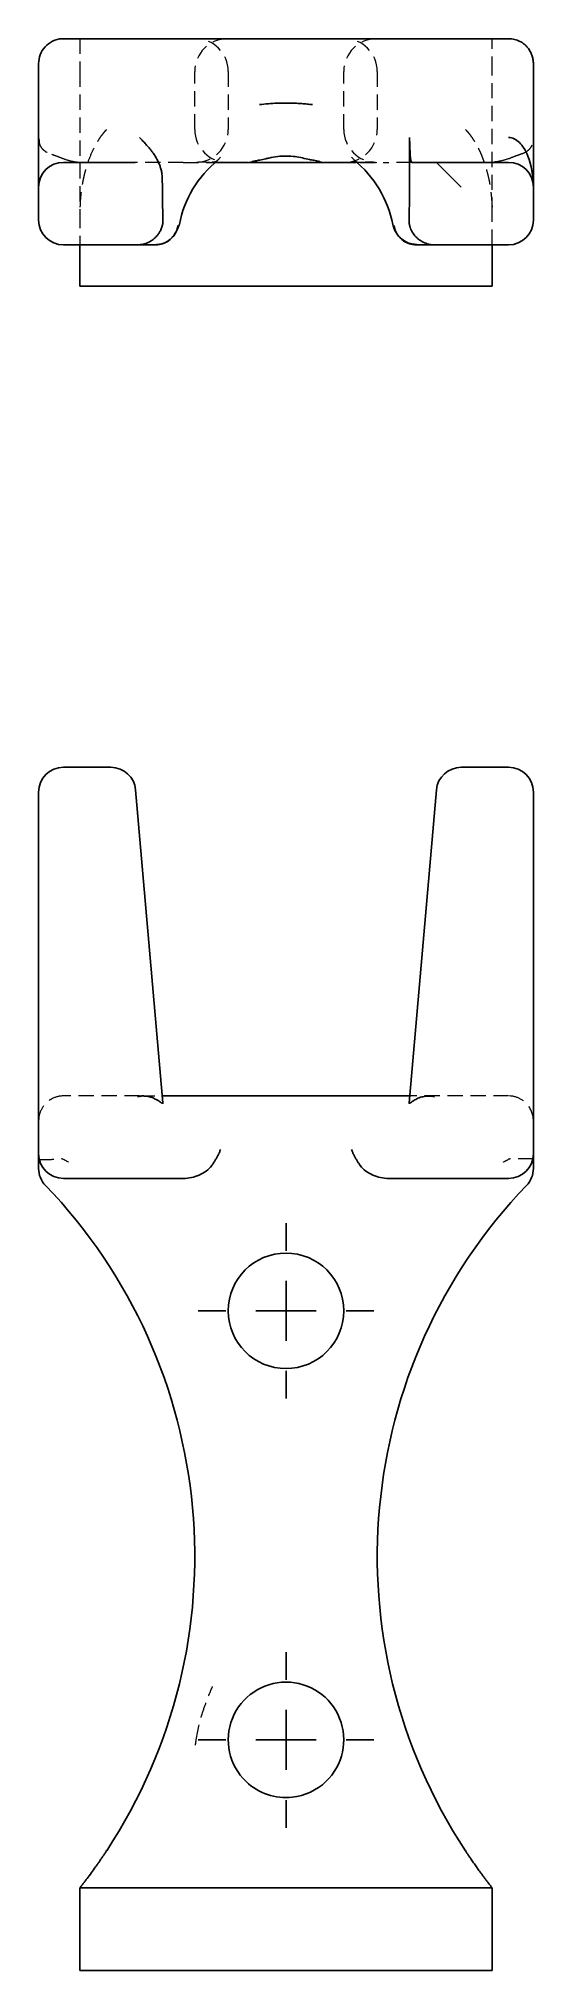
# Model space of a CAD drawing. Header units: millimetres. Extents: x 62 to 233, y 7 to 168.
# Drawn here: x 62.4 to 103.6, y 7 to 167.6 of the extents above.
import ezdxf

# ---------------------------------------------------------------- set-up
doc = ezdxf.new("R2010")
doc.units = ezdxf.units.MM
doc.linetypes.add('HIDDEN', pattern=[1.905, 1.27, -0.635])
doc.layers.add('10', color=7, linetype='Continuous')

# ---------------------------------------------------------------- blocks, each defined once
blk = doc.blocks.new('SW_CENTERMARKSYMBOL_0')
at = {"layer": '10', "color": 0}
for p, q in [((0, 5), (0, 7.3)), ((0, 0), (0, 2.5)), ((-5, 0), (-7.3, 0)), ((0, 0), (-2.5, 0)), ((0, 0), (0, -2.5)), ((0, 0), (2.5, 0)), ((5, 0), (7.3, 0)), ((0, -5), (0, -7.3))]:
    blk.add_line(p, q, dxfattribs=at)
blk = doc.blocks.new('SW_CENTERMARKSYMBOL_1')
at = {"layer": '10', "color": 0}
for p, q in [((0, 5), (0, 7.3)), ((0, 0), (0, 2.5)), ((-5, 0), (-7.3, 0)), ((0, 0), (-2.5, 0)), ((0, 0), (0, -2.5)), ((0, 0), (2.5, 0)), ((5, 0), (7.3, 0)), ((0, -5), (0, -7.3))]:
    blk.add_line(p, q, dxfattribs=at)

msp = doc.modelspace()

# ---------------------------------------------------------------- linework, layer by layer
at = {"color": 7, "linetype": 'Continuous', "lineweight": 25}
for p, q in [((101.08, 167.56), (64.93, 167.56)), ((62.44, 165.5), (62.44, 162.08)), ((103.58, 162.08), (103.58, 165.49)), ((62.44, 162.08), (62.44, 155.22)), ((103.58, 155.22), (103.58, 162.08)), ((93.29, 159.34), (93.29, 156.33)), ((77.57, 157.71), (77.34, 157.47)), ((88.45, 157.71), (88.68, 157.48)), ((68.45, 157.28), (64.5, 157.28)), ((70.48, 157.28), (68.45, 157.28)), ((77.13, 157.28), (77.36, 157.28)), ((79.93, 157.28), (86.08, 157.28)), ((88.82, 157.28), (88.65, 157.28)), ((93.47, 157.28), (95.5, 157.28)), ((101.52, 157.28), (95.5, 157.28)), ((95.52, 157.27), (97.57, 155.22)), ((62.44, 155.22), (62.44, 152.48)), ((103.58, 152.48), (103.58, 155.22)), ((64.5, 150.42), (68.45, 150.42)), ((65.87, 150.42), (65.87, 149.74)), ((65.87, 149.74), (65.87, 146.99)), ((68.45, 150.42), (70.66, 150.42)), ((95.35, 150.42), (97.57, 150.42)), ((97.57, 150.42), (101.52, 150.42)), ((100.15, 149.74), (100.15, 150.42)), ((100.15, 146.99), (100.15, 149.74)), ((65.87, 146.99), (100.15, 146.99)), ((68.45, 107), (64.5, 107)), ((101.52, 107), (97.57, 107)), ((62.44, 104.94), (62.44, 74.88)), ((72.77, 79.11), (70.5, 105.12)), ((95.52, 105.12), (93.24, 79.11)), ((103.58, 74.88), (103.58, 104.94)), ((80.8, 79.68), (72.72, 79.68)), ((93.29, 79.68), (85.22, 79.68)), ((64.5, 72.82), (72.25, 72.82)), ((72.25, 72.82), (74.47, 72.82)), ((91.55, 72.82), (93.76, 72.82)), ((93.76, 72.82), (101.52, 72.82)), ((100.15, 13.86), (65.87, 13.86)), ((65.87, 13.86), (65.87, 11.11)), ((100.15, 11.11), (100.15, 13.86)), ((65.87, 7), (65.87, 11.11)), ((100.15, 7), (100.15, 11.11)), ((100.15, 7), (65.87, 7))]:
    msp.add_line(p, q, dxfattribs=at)
at = {"color": 7, "linetype": 'HIDDEN', "lineweight": 18}
for p, q in [((65.87, 164.82), (65.87, 153.08)), ((75.42, 160.02), (75.42, 164.82)), ((78.21, 164.82), (78.21, 160.02)), ((87.81, 160.02), (87.81, 164.82)), ((90.6, 164.82), (90.6, 160.02)), ((100.15, 153.08), (100.15, 164.82)), ((62.44, 159.34), (62.49, 159.1)), ((74.47, 157.28), (70.48, 157.28)), ((93.47, 157.28), (91.55, 157.28)), ((65.87, 153.08), (65.87, 150.42)), ((100.15, 150.42), (100.15, 153.08)), ((74.13, 152.12), (74.12, 152.12)), ((93.82, 150.5), (93.83, 150.42)), ((70.84, 79.68), (64.5, 79.68)), ((72.72, 79.68), (72.7, 79.68)), ((101.52, 79.68), (93.29, 79.68))]:
    msp.add_line(p, q, dxfattribs=at)
at = {"color": 7, "linetype": 'Continuous', "lineweight": 25}
msp.add_circle((83.01, 61.82), 4.8, dxfattribs=at)
at = {"color": 7, "linetype": 'HIDDEN', "lineweight": 18}
for centre, start, end in [((78.16, 164.82), 90, 180), ((75.47, 164.82), 0, 90), ((90.55, 164.82), 90, 180), ((87.86, 164.82), 0, 90), ((78.16, 160.02), 180, 270), ((75.47, 160.02), 270, 0), ((90.55, 160.02), 180, 270), ((87.86, 160.02), 270, 0)]:
    msp.add_arc(centre, 2.74, start, end, dxfattribs=at)
at = {"color": 7, "linetype": 'Continuous', "lineweight": 25}
for centre, radius, start, end in [((83.01, 150.42), 9.03, 128.8294, 169.1722), ((83.01, 150.42), 9.03, 10.8278, 51.1986), ((64.5, 155.22), 2.06, 90, 180), ((101.52, 155.22), 2.06, 0, 90), ((64.5, 152.48), 2.06, 180, 270), ((101.52, 152.48), 2.06, 270, 0), ((64.5, 104.94), 2.06, 90, 180), ((68.45, 104.94), 2.06, 5, 90), ((97.57, 104.94), 2.06, 90, 175), ((101.52, 104.94), 2.06, 0, 90), ((64.5, 74.88), 2.06, 180, 270), ((101.52, 74.88), 2.06, 270, 0), ((30.9, 41.41), 44.52, 326.6696, 43.8325), ((135.12, 41.41), 44.52, 136.1675, 213.3304), ((83.01, 26.16), 4.8, 313.7299, 226.2701)]:
    msp.add_arc(centre, radius, start, end, dxfattribs=at)
for centre, start_param, end_param in [((93.47, 159.34), 1.570796, 3.141593), ((95.5, 155.22), 6.195919, 6.283185)]:
    msp.add_ellipse(centre, major_axis=(0, 2.06), ratio=0.087489, start_param=start_param, end_param=end_param, dxfattribs=at)
for points, knots in [([(62.44, 165.49), (62.44, 165.98), (62.63, 166.49), (63.15, 167.07), (63.36, 167.23), (63.85, 167.47), (64.12, 167.54), (64.39, 167.56)], [0, 0, 0, 0, 0.5, 0.5, 0.75, 0.75, 1, 1, 1, 1]), ([(101.08, 167.56), (101.09, 167.56), (101.09, 167.56), (101.24, 167.56), (101.38, 167.56), (101.52, 167.56)], [-0.00110425, -0.00110425, -0.00110425, -0.00110425, 0, 0, 0.03477675, 0.03477675, 0.03477675, 0.03477675]), ([(103.58, 165.49), (103.58, 165.54), (103.57, 165.64), (103.56, 165.79), (103.53, 165.94), (103.49, 166.1), (103.43, 166.26), (103.36, 166.42), (103.27, 166.58), (103.16, 166.74), (103.04, 166.89), (102.89, 167.04), (102.73, 167.17), (102.54, 167.29), (102.34, 167.39), (102.12, 167.47), (101.89, 167.53), (101.72, 167.55), (101.64, 167.55)], [0, 0, 0, 0, 0.0456055, 0.0934612, 0.1435676, 0.1959251, 0.2505339, 0.3073943, 0.3665066, 0.4278711, 0.4914886, 0.5573598, 0.6254859, 0.6958684, 0.768509, 0.8434096, 0.9205725, 1, 1, 1, 1]), ([(85.22, 162.08), (85.07, 162.09), (84.77, 162.13), (84.33, 162.16), (83.89, 162.19), (83.45, 162.2), (82.91, 162.21), (82.27, 162.2), (81.54, 162.16), (81.05, 162.1), (80.8, 162.08)], [0, 0, 0, 0, 0.100158, 0.200166, 0.300095, 0.400018, 0.50001, 0.666614, 0.833164, 1, 1, 1, 1]), ([(70.84, 159.34), (70.93, 159.24), (71.11, 159.06), (71.36, 158.79), (71.58, 158.54), (71.77, 158.31), (71.96, 158.06), (72.14, 157.79), (72.31, 157.49), (72.45, 157.19), (72.56, 156.89), (72.65, 156.59), (72.68, 156.39), (72.7, 156.29)], [0, 0, 0, 0, 0.108903, 0.209228, 0.301047, 0.384457, 0.459586, 0.558164, 0.652618, 0.743444, 0.831196, 0.916491, 1, 1, 1, 1]), ([(103.58, 155.22), (103.58, 156.14), (103.31, 157.68), (102.44, 159.05), (101.83, 159.34), (101.52, 159.34)], [-1.570796, -1.570796, -1.570796, -1.570796, -0.897598, -0.448799, 0, 0, 0, 0]), ([(80.19, 157.34), (80.28, 157.36), (80.49, 157.4), (80.79, 157.46), (81.07, 157.52), (81.33, 157.58), (81.73, 157.67), (82.32, 157.78), (83.05, 157.82), (83.75, 157.77), (84.39, 157.65), (84.88, 157.53), (85.27, 157.46), (85.57, 157.39), (85.73, 157.36), (85.83, 157.34)], [0, 0, 0, 0, 0.050904, 0.112752, 0.157793, 0.202498, 0.251176, 0.379627, 0.510787, 0.628388, 0.737361, 0.845086, 0.908065, 0.94823, 1, 1, 1, 1]), ([(72.72, 155.89), (72.73, 155.31), (72.73, 154.74), (72.75, 153.61), (72.76, 153.04), (72.77, 152.48)], [0, 0, 0, 0, 0.5, 0.5, 1, 1, 1, 1]), ([(77.36, 157.28), (77.72, 157.28), (78.1, 157.28), (78.92, 157.28), (79.36, 157.28), (79.86, 157.28)], [0, 0, 0, 0, 0.5, 0.5, 1, 1, 1, 1]), ([(86.15, 157.28), (86.66, 157.28), (87.1, 157.28), (87.92, 157.28), (88.29, 157.28), (88.65, 157.28)], [0, 0, 0, 0, 0.5, 0.5, 1, 1, 1, 1]), ([(93.29, 156.33), (93.29, 155.68), (93.29, 155.03), (93.27, 153.75), (93.25, 153.12), (93.24, 152.48)], [0, 0, 0, 0, 0.5, 0.5, 1, 1, 1, 1]), ([(70.66, 150.42), (70.7, 150.42), (70.79, 150.42), (70.91, 150.44), (71.03, 150.45), (71.16, 150.48), (71.29, 150.52), (71.42, 150.56), (71.55, 150.62), (71.67, 150.68), (71.81, 150.76), (71.97, 150.88), (72.18, 151.05), (72.37, 151.27), (72.51, 151.49), (72.6, 151.67), (72.67, 151.82), (72.71, 151.95), (72.73, 152.05), (72.74, 152.1), (72.75, 152.12)], [0, 0, 0, 0, 0.0412084, 0.082984, 0.1254885, 0.1688755, 0.2132895, 0.2588652, 0.3057273, 0.3539905, 0.4037598, 0.4724493, 0.5571607, 0.6894265, 0.782917, 0.8376369, 0.8969559, 0.9520781, 0.976255, 1, 1, 1, 1]), ([(74.02, 152.02), (73.98, 151.77), (73.79, 151.28), (73.18, 150.62), (72.56, 150.42), (72.19, 150.42)], [0, 0, 0, 0, 0.285714, 0.571429, 1, 1, 1, 1]), ([(73.51, 151.02), (73.52, 151.04), (73.72, 151.17), (73.89, 151.5), (74.06, 151.87), (74.11, 152.04), (74.13, 152.12)], [0, 0, 0, 0, 0.041533, 0.551129, 0.784577, 1, 1, 1, 1]), ([(91.88, 152.12), (91.92, 151.98), (92.02, 151.65), (92.28, 151.25), (92.61, 150.91), (92.95, 150.68), (93.36, 150.51), (93.66, 150.48), (93.82, 150.46)], [0, 0, 0, 0, 0.163471, 0.385732, 0.520047, 0.667661, 0.827872, 1, 1, 1, 1]), ([(93.83, 150.42), (93.45, 150.42), (92.84, 150.62), (92.22, 151.28), (92.04, 151.77), (92, 152.02)], [0, 0, 0, 0, 0.428571, 0.714286, 1, 1, 1, 1]), ([(93.27, 152.12), (93.28, 152.08), (93.29, 152.01), (93.32, 151.9), (93.37, 151.77), (93.45, 151.58), (93.61, 151.31), (93.83, 151.05), (94.07, 150.85), (94.29, 150.71), (94.51, 150.6), (94.73, 150.51), (94.95, 150.46), (95.15, 150.43), (95.29, 150.42), (95.35, 150.42)], [0, 0, 0, 0, 0.036508, 0.07438, 0.11381, 0.182522, 0.292392, 0.443555, 0.538399, 0.627421, 0.710964, 0.789443, 0.863359, 0.93331, 1, 1, 1, 1]), ([(70.66, 150.42), (70.69, 150.42), (70.7, 150.42), (70.72, 150.42), (70.72, 150.42), (70.75, 150.42), (70.76, 150.42), (70.81, 150.42), (70.84, 150.42), (70.93, 150.42), (71, 150.42), (71.17, 150.42), (71.28, 150.42), (71.4, 150.42)], [0, 0, 0, 0, 0.0625, 0.0625, 0.125, 0.125, 0.25, 0.25, 0.5, 0.5, 0.75, 0.75, 1, 1, 1, 1]), ([(94.62, 150.42), (94.74, 150.42), (94.85, 150.42), (95.02, 150.42), (95.08, 150.42), (95.18, 150.42), (95.21, 150.42), (95.25, 150.42), (95.27, 150.42), (95.29, 150.42), (95.3, 150.42), (95.32, 150.42), (95.33, 150.42), (95.35, 150.42)], [0, 0, 0, 0, 0.25, 0.25, 0.5, 0.5, 0.75, 0.75, 0.875, 0.875, 0.9375, 0.9375, 1, 1, 1, 1]), ([(70.66, 79.62), (70.7, 79.63), (70.79, 79.65), (70.91, 79.67), (71.03, 79.68), (71.16, 79.68), (71.29, 79.67), (71.42, 79.66), (71.55, 79.64), (71.67, 79.61), (71.81, 79.57), (71.97, 79.51), (72.18, 79.41), (72.37, 79.3), (72.51, 79.21), (72.6, 79.14), (72.67, 79.1), (72.71, 79.08), (72.73, 79.07), (72.74, 79.07), (72.75, 79.07)], [0, 0, 0, 0, 0.0412084, 0.082984, 0.1254885, 0.1688755, 0.2132895, 0.2588652, 0.3057273, 0.3539905, 0.4037598, 0.4724493, 0.5571607, 0.6894265, 0.782917, 0.8376369, 0.8969559, 0.9520781, 0.976255, 1, 1, 1, 1]), ([(85.22, 79.68), (85.07, 79.68), (84.77, 79.68), (84.33, 79.68), (83.89, 79.68), (83.45, 79.68), (82.91, 79.68), (82.27, 79.68), (81.54, 79.68), (81.05, 79.68), (80.8, 79.68)], [0, 0, 0, 0, 0.100158, 0.200166, 0.300095, 0.400018, 0.50001, 0.666614, 0.833164, 1, 1, 1, 1]), ([(93.27, 79.07), (93.28, 79.07), (93.29, 79.07), (93.32, 79.09), (93.37, 79.11), (93.45, 79.18), (93.61, 79.29), (93.83, 79.42), (94.07, 79.53), (94.29, 79.6), (94.51, 79.64), (94.73, 79.67), (94.95, 79.68), (95.15, 79.66), (95.29, 79.63), (95.35, 79.62)], [0, 0, 0, 0, 0.036508, 0.07438, 0.11381, 0.182522, 0.292392, 0.443555, 0.538399, 0.627421, 0.710964, 0.789443, 0.863359, 0.93331, 1, 1, 1, 1]), ([(62.44, 74.88), (62.44, 74.75), (62.44, 74.62), (62.44, 74.36), (62.44, 74.24), (62.44, 74), (62.44, 73.89), (62.44, 73.76), (62.44, 73.72), (62.44, 73.67), (62.44, 73.66), (62.44, 73.66)], [0, 0, 0, 0, 0.25, 0.25, 0.5, 0.5, 0.75, 0.75, 0.875, 0.875, 1, 1, 1, 1]), ([(74.47, 72.82), (74.7, 72.82), (74.92, 72.85), (75.36, 72.94), (75.58, 73.01), (75.99, 73.19), (76.18, 73.3), (76.55, 73.56), (76.71, 73.72), (76.84, 73.91)], [0, 0, 0, 0, 0.25, 0.25, 0.5, 0.5, 0.75, 0.75, 1, 1, 1, 1]), ([(77.57, 75.24), (77.55, 75.2), (77.52, 75.11), (77.47, 74.99), (77.41, 74.88), (77.36, 74.77), (77.31, 74.67), (77.23, 74.52), (77.13, 74.34), (76.99, 74.11), (76.89, 73.97), (76.84, 73.91)], [0, 0, 0, 0, 0.09961, 0.192633, 0.279156, 0.359256, 0.432997, 0.500442, 0.679412, 0.845748, 1, 1, 1, 1]), ([(88.45, 75.24), (88.47, 75.19), (88.5, 75.11), (88.55, 74.99), (88.6, 74.89), (88.64, 74.81), (88.7, 74.68), (88.79, 74.51), (88.92, 74.29), (89.05, 74.09), (89.13, 73.96), (89.17, 73.91)], [0, 0, 0, 0, 0.106632, 0.197547, 0.272799, 0.332416, 0.376412, 0.555514, 0.719041, 0.867157, 1, 1, 1, 1]), ([(89.17, 73.91), (89.31, 73.72), (89.47, 73.57), (89.83, 73.3), (90.03, 73.19), (90.44, 73.01), (90.65, 72.94), (91.1, 72.85), (91.32, 72.82), (91.55, 72.82)], [0, 0, 0, 0, 0.25, 0.25, 0.5, 0.5, 0.75, 0.75, 1, 1, 1, 1]), ([(103.58, 73.66), (103.58, 73.66), (103.58, 73.67), (103.58, 73.72), (103.58, 73.76), (103.58, 73.89), (103.58, 74), (103.58, 74.24), (103.58, 74.36), (103.58, 74.62), (103.58, 74.75), (103.58, 74.88)], [0, 0, 0, 0, 0.125, 0.125, 0.25, 0.25, 0.5, 0.5, 0.75, 0.75, 1, 1, 1, 1]), ([(63.01, 72.24), (62.83, 72.43), (62.69, 72.65), (62.49, 73.14), (62.44, 73.4), (62.44, 73.66)], [0, 0, 0, 0, 0.5, 0.5, 1, 1, 1, 1]), ([(103.58, 73.66), (103.58, 73.4), (103.53, 73.14), (103.33, 72.65), (103.19, 72.43), (103, 72.24)], [0, 0, 0, 0, 0.5, 0.5, 1, 1, 1, 1]), ([(86.33, 22.69), (85.57, 21.97), (83.91, 21.2), (81.41, 21.47), (80.2, 22.21), (79.69, 22.69)], [-3.141593, -3.141593, -3.141593, -3.141593, -0.448799, 1.346397, 3.141593, 3.141593, 3.141593, 3.141593]), ([(68.09, 16.95), (68.05, 16.88), (67.96, 16.74), (67.82, 16.53), (67.67, 16.31), (67.51, 16.08), (67.35, 15.85), (67.11, 15.51), (66.8, 15.08), (66.55, 14.75), (66.4, 14.54), (66.33, 14.46), (66.26, 14.36), (66.18, 14.26), (66.11, 14.17), (66.04, 14.07), (65.97, 13.99), (65.91, 13.92), (65.88, 13.87), (65.87, 13.86), (65.87, 13.86)], [0, 0, 0, 0, 0.033343, 0.0694539, 0.1086904, 0.1514564, 0.198192, 0.2494028, 0.3570116, 0.4993662, 0.5259769, 0.5569563, 0.5925522, 0.6330519, 0.6787818, 0.7301067, 0.7874274, 0.8511805, 0.9218569, 1, 1, 1, 1]), ([(97.92, 16.95), (97.97, 16.88), (98.06, 16.75), (98.18, 16.55), (98.31, 16.37), (98.43, 16.19), (98.55, 16.01), (98.67, 15.85), (98.78, 15.69), (98.89, 15.53), (99, 15.38), (99.1, 15.24), (99.2, 15.11), (99.29, 14.98), (99.38, 14.86), (99.47, 14.74), (99.58, 14.59), (99.71, 14.42), (99.85, 14.24), (99.96, 14.1), (100.04, 13.99), (100.1, 13.91), (100.14, 13.87), (100.15, 13.86), (100.15, 13.86)], [0, 0, 0, 0, 0.033717, 0.067175, 0.100418, 0.133491, 0.166441, 0.199315, 0.232159, 0.26502, 0.297946, 0.330984, 0.364179, 0.397577, 0.431223, 0.465161, 0.499434, 0.570454, 0.641032, 0.711534, 0.782325, 0.853768, 0.926214, 1, 1, 1, 1])]:
    msp.add_open_spline(points, degree=3, knots=knots, dxfattribs=at)
for points in [[(64.39, 167.56), (64.57, 167.56), (64.75, 167.56), (64.93, 167.56)], [(101.64, 167.55), (101.6, 167.56), (101.56, 167.56), (101.52, 167.56)], [(72.72, 155.89), (72.72, 156.02), (72.71, 156.15), (72.69, 156.29)], [(72.75, 152.12), (72.77, 152.24), (72.78, 152.36), (72.77, 152.48)], [(93.24, 152.48), (93.24, 152.36), (93.25, 152.24), (93.27, 152.12)], [(71.44, 150.42), (71.69, 150.42), (71.94, 150.42), (72.19, 150.42)], [(93.83, 150.42), (94.08, 150.42), (94.33, 150.42), (94.58, 150.42)], [(72.75, 79.07), (72.77, 79.07), (72.78, 79.08), (72.77, 79.11)], [(93.24, 79.11), (93.24, 79.08), (93.25, 79.07), (93.27, 79.07)]]:
    msp.add_open_spline(points, degree=3, dxfattribs=at)
at = {"color": 7, "linetype": 'HIDDEN', "lineweight": 18}
for points, knots in [([(65.87, 167.56), (65.87, 167.56), (65.87, 167.51), (65.87, 167.31), (65.87, 167.15), (65.87, 166.72), (65.87, 166.44), (65.87, 165.91), (65.87, 165.71), (65.87, 165.39), (65.87, 165.28), (65.87, 165.05), (65.87, 164.94), (65.87, 164.82)], [0, 0, 0, 0, 0.25, 0.25, 0.5, 0.5, 0.75, 0.75, 0.875, 0.875, 0.9375, 0.9375, 1, 1, 1, 1]), ([(75.55, 167.56), (75.69, 167.56), (75.96, 167.55), (76.48, 167.56), (76.72, 167.56)], [0, 0, 0, 0, 0.556009, 1, 1, 1, 1]), ([(89.3, 167.56), (89.4, 167.56), (89.67, 167.56), (90.01, 167.55), (90.3, 167.56), (90.41, 167.56), (90.46, 167.56)], [0, 0, 0, 0, 0.18627, 0.487815, 0.795747, 1, 1, 1, 1]), ([(100.15, 164.82), (100.15, 165.05), (100.15, 165.28), (100.15, 165.71), (100.15, 165.91), (100.15, 166.27), (100.15, 166.42), (100.15, 166.7), (100.15, 166.83), (100.15, 167.15), (100.15, 167.3), (100.15, 167.51), (100.15, 167.56), (100.15, 167.56)], [0, 0, 0, 0, 0.125, 0.125, 0.25, 0.25, 0.375, 0.375, 0.5, 0.5, 0.75, 0.75, 1, 1, 1, 1]), ([(62.47, 159.1), (62.47, 159.03), (62.49, 158.8), (62.65, 158.49), (62.99, 158.15), (63.35, 158.02), (63.53, 157.95)], [0, 0, 0, 0, 0.122822, 0.413062, 0.706923, 1, 1, 1, 1]), ([(68.09, 160.02), (68.05, 159.97), (67.96, 159.88), (67.82, 159.71), (67.67, 159.52), (67.51, 159.3), (67.35, 159.04), (67.11, 158.64), (66.8, 158), (66.55, 157.36), (66.4, 156.86), (66.33, 156.63), (66.26, 156.36), (66.18, 156.05), (66.11, 155.69), (66.04, 155.28), (65.97, 154.81), (65.91, 154.29), (65.88, 153.7), (65.87, 153.29), (65.87, 153.08)], [0, 0, 0, 0, 0.033343, 0.0694539, 0.1086904, 0.1514564, 0.198192, 0.2494028, 0.3570116, 0.4993662, 0.5259769, 0.5569563, 0.5925522, 0.6330519, 0.6787818, 0.7301067, 0.7874274, 0.8511805, 0.9218569, 1, 1, 1, 1]), ([(97.92, 160.02), (97.97, 159.97), (98.06, 159.88), (98.18, 159.73), (98.31, 159.57), (98.43, 159.4), (98.55, 159.22), (98.67, 159.04), (98.78, 158.85), (98.89, 158.66), (99, 158.45), (99.1, 158.24), (99.2, 158.02), (99.29, 157.79), (99.38, 157.56), (99.47, 157.32), (99.58, 156.98), (99.71, 156.55), (99.85, 156), (99.96, 155.44), (100.04, 154.87), (100.1, 154.28), (100.14, 153.69), (100.15, 153.28), (100.15, 153.08)], [0, 0, 0, 0, 0.033717, 0.067175, 0.100418, 0.133491, 0.166441, 0.199315, 0.232159, 0.26502, 0.297946, 0.330984, 0.364179, 0.397577, 0.431223, 0.465161, 0.499434, 0.570454, 0.641032, 0.711534, 0.782325, 0.853768, 0.926214, 1, 1, 1, 1]), ([(102.49, 157.95), (102.67, 158.02), (103.03, 158.15), (103.37, 158.49), (103.53, 158.81), (103.55, 159.04), (103.55, 159.11)], [0, 0, 0, 0, 0.291391, 0.582936, 0.874432, 1, 1, 1, 1]), ([(63.53, 157.95), (63.68, 157.9), (63.84, 157.84), (64.16, 157.72), (64.33, 157.65), (64.5, 157.59)], [0, 0, 0, 0, 0.5, 0.5, 1, 1, 1, 1]), ([(64.5, 157.59), (64.77, 157.48), (65.05, 157.41), (65.62, 157.3), (65.91, 157.28), (66.2, 157.28)], [0, 0, 0, 0, 0.5, 0.5, 1, 1, 1, 1]), ([(77.34, 157.47), (77.31, 157.45), (77.19, 157.31), (77, 157.29), (76.84, 157.28)], [0, 0, 0, 0, 0.196423, 1, 1, 1, 1]), ([(88.68, 157.48), (88.71, 157.44), (88.83, 157.3), (89.03, 157.29), (89.17, 157.28)], [0, 0, 0, 0, 0.229906, 1, 1, 1, 1]), ([(101.52, 157.59), (101.25, 157.48), (100.97, 157.41), (100.4, 157.3), (100.1, 157.28), (99.81, 157.28)], [0, 0, 0, 0, 0.5, 0.5, 1, 1, 1, 1]), ([(101.52, 157.59), (101.69, 157.65), (101.85, 157.72), (102.17, 157.84), (102.33, 157.9), (102.49, 157.95)], [0, 0, 0, 0, 0.5, 0.5, 1, 1, 1, 1]), ([(74.47, 157.28), (74.7, 157.28), (74.92, 157.28), (75.36, 157.28), (75.58, 157.28), (75.99, 157.28), (76.18, 157.28), (76.55, 157.28), (76.71, 157.28), (76.84, 157.28)], [0, 0, 0, 0, 0.25, 0.25, 0.5, 0.5, 0.75, 0.75, 1, 1, 1, 1]), ([(76.71, 157.28), (76.61, 157.28), (76.35, 157.28), (76.01, 157.29), (75.72, 157.28), (75.6, 157.28), (75.56, 157.28)], [0, 0, 0, 0, 0.18627, 0.487815, 0.795747, 1, 1, 1, 1]), ([(76.84, 157.28), (76.94, 157.28), (77.03, 157.28), (77.13, 157.28), (77.13, 157.28)], [0, 0, 0, 0, 0.9933416, 1, 1, 1, 1]), ([(76.9, 157.28), (76.9, 157.28), (76.88, 157.28), (76.87, 157.28), (76.86, 157.28)], [0, 0, 0, 0, 0.154808, 1, 1, 1, 1]), ([(79.86, 157.28), (79.94, 157.28), (80.04, 157.29), (80.17, 157.34), (80.19, 157.35)], [0, 0, 0, 0, 0.786563, 1, 1, 1, 1]), ([(85.82, 157.35), (85.85, 157.34), (85.97, 157.29), (86.07, 157.28), (86.15, 157.28)], [0, 0, 0, 0, 0.213898, 1, 1, 1, 1]), ([(89.17, 157.28), (89.08, 157.28), (88.96, 157.28), (88.84, 157.28), (88.82, 157.28)], [0, 0, 0, 0, 0.8095307, 1, 1, 1, 1]), ([(89.17, 157.28), (89.31, 157.28), (89.47, 157.28), (89.83, 157.28), (90.03, 157.28), (90.44, 157.28), (90.65, 157.28), (91.1, 157.28), (91.32, 157.28), (91.55, 157.28)], [0, 0, 0, 0, 0.25, 0.25, 0.5, 0.5, 0.75, 0.75, 1, 1, 1, 1]), ([(90.46, 157.28), (90.41, 157.28), (90.3, 157.28), (90.02, 157.29), (89.65, 157.28), (89.34, 157.28), (89.2, 157.28)], [0, 0, 0, 0, 0.185832, 0.468939, 0.758042, 1, 1, 1, 1]), ([(90.54, 157.28), (90.54, 157.28), (90.53, 157.28), (90.52, 157.28), (90.52, 157.28)], [0, 0, 0, 0, 0.150102, 1, 1, 1, 1]), ([(72.2, 150.46), (72.33, 150.47), (72.6, 150.49), (73.07, 150.65), (73.34, 150.88), (73.51, 151.02)], [0, 0, 0, 0, 0.277111, 0.540616, 1, 1, 1, 1]), ([(64.5, 79.68), (64.19, 79.68), (63.73, 79.57), (63.07, 79.16), (62.58, 78.54), (62.44, 77.93), (62.44, 77.62)], [0, 0, 0, 0, 0.448799, 0.673198, 1.121997, 1.570796, 1.570796, 1.570796, 1.570796]), ([(70.84, 79.68), (70.93, 79.68), (71.11, 79.68), (71.36, 79.68), (71.58, 79.68), (71.77, 79.68), (71.96, 79.68), (72.14, 79.68), (72.31, 79.68), (72.45, 79.68), (72.56, 79.68), (72.65, 79.68), (72.68, 79.68), (72.7, 79.68)], [0, 0, 0, 0, 0.108903, 0.209228, 0.301047, 0.384457, 0.459586, 0.558164, 0.652618, 0.743444, 0.831196, 0.916491, 1, 1, 1, 1]), ([(103.58, 77.62), (103.58, 78.08), (103.31, 78.85), (102.44, 79.54), (101.83, 79.68), (101.52, 79.68)], [-1.570796, -1.570796, -1.570796, -1.570796, -0.897598, -0.448799, 0, 0, 0, 0]), ([(62.44, 74.45), (62.44, 74.41), (62.63, 74.38), (63.15, 74.39), (63.36, 74.4), (63.85, 74.43), (64.12, 74.45), (64.39, 74.47)], [0, 0, 0, 0, 0.5, 0.5, 0.75, 0.75, 1, 1, 1, 1]), ([(101.08, 74.19), (101.09, 74.2), (101.09, 74.2), (101.24, 74.27), (101.38, 74.35), (101.52, 74.42)], [-0.00110425, -0.00110425, -0.00110425, -0.00110425, 0, 0, 0.03477675, 0.03477675, 0.03477675, 0.03477675]), ([(103.58, 74.47), (103.58, 74.47), (103.57, 74.47), (103.56, 74.46), (103.53, 74.46), (103.49, 74.46), (103.43, 74.46), (103.36, 74.45), (103.27, 74.45), (103.16, 74.45), (103.04, 74.45), (102.89, 74.45), (102.73, 74.45), (102.54, 74.45), (102.34, 74.44), (102.12, 74.44), (101.89, 74.44), (101.72, 74.44), (101.64, 74.44)], [0, 0, 0, 0, 0.0456055, 0.0934612, 0.1435676, 0.1959251, 0.2505339, 0.3073943, 0.3665066, 0.4278711, 0.4914886, 0.5573598, 0.6254859, 0.6958684, 0.768509, 0.8434096, 0.9205725, 1, 1, 1, 1]), ([(75.55, 26.16), (75.67, 26.93), (75.85, 27.69), (76.19, 28.79), (76.32, 29.16), (76.52, 29.7), (76.6, 29.88), (76.75, 30.24), (76.82, 30.42), (76.9, 30.59)], [0, 0, 0, 0, 0.5, 0.5, 0.75, 0.75, 0.875, 0.875, 1, 1, 1, 1])]:
    msp.add_open_spline(points, degree=3, knots=knots, dxfattribs=at)
for points in [[(64.39, 74.47), (64.57, 74.38), (64.75, 74.29), (64.93, 74.19)], [(101.64, 74.44), (101.6, 74.44), (101.56, 74.44), (101.52, 74.42)], [(75.48, 25.72), (75.5, 25.87), (75.52, 26.02), (75.55, 26.16)]]:
    msp.add_open_spline(points, degree=3, dxfattribs=at)

# ---------------------------------------------------------------- block references
at = {"layer": '10'}
for name, p in [('SW_CENTERMARKSYMBOL_1', (83.01, 61.82)), ('SW_CENTERMARKSYMBOL_0', (83.01, 26.16))]:
    msp.add_blockref(name, p, dxfattribs=at)

doc.saveas('drawing.dxf')
